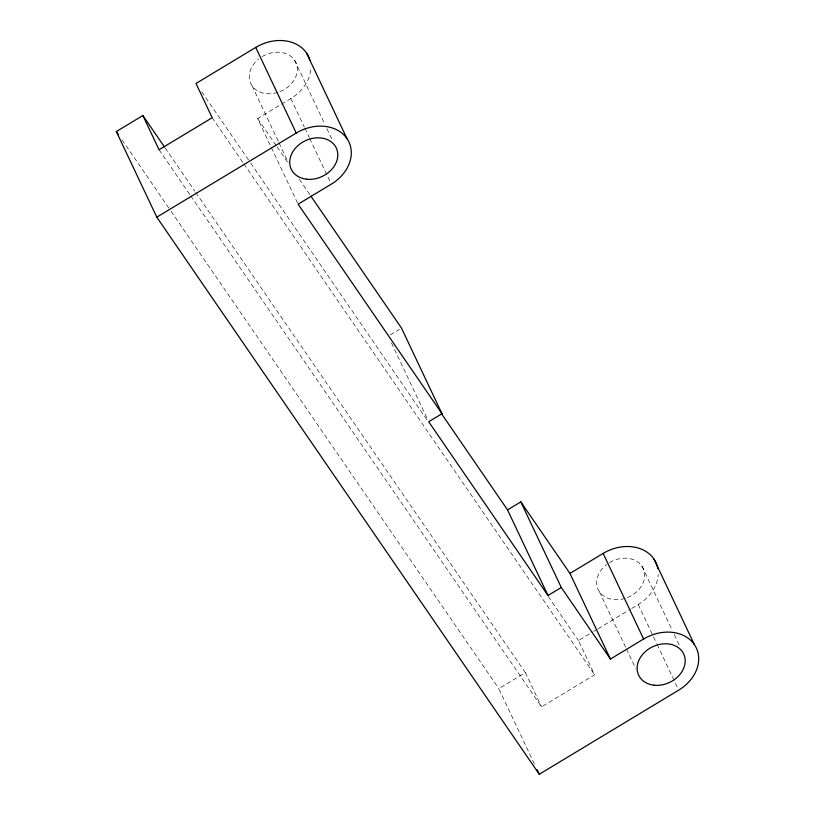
<?xml version="1.0" encoding="UTF-8"?>
<svg xmlns="http://www.w3.org/2000/svg" width="815" height="815" viewBox="0 0 815 815"><rect width="100%" height="100%" fill="white"/><g stroke="black" fill="none" stroke-linecap="round" stroke-linejoin="round"><path stroke-width="0.61" stroke-dasharray="4.08 3.06" d="M297.567 203.037L257.642 118.562L290.843 98.534A38.886 30.848 -25.3 0 0 310.821 68.419M390.273 334.894L399.472 329.341M534.416 763.981L498.8 688.644L525.359 672.62L195.457 192.116M190.761 195.926L541.547 706.86L594.665 674.82L578.477 640.57L592.607 632.053M593.687 631.391L596.947 629.425M598.037 628.773L630.627 609.111M631.717 608.448L638.237 604.516A38.886 30.848 -25.3 0 0 658.214 574.402M257.642 118.562L276.346 145.804M277.069 146.853L288.571 163.621M299.37 179.331L310.158 195.05M201.753 91.871L250.022 162.165M250.735 163.214L427.936 421.304M548.23 596.509L578.477 640.57M212.185 117.727L243.155 162.837M243.879 163.886L594.665 674.82M165.211 148.045L194.744 191.067M159.068 149.766L190.038 194.877M122.087 139.936L170.345 210.229M171.069 211.279L498.8 688.644M641.935 566.15L672.151 630.066M674.311 634.641L680.25 647.192M638.237 604.516L656.584 643.33M657.114 644.471L678.161 688.991M599.443 591.782L625.879 647.711M626.419 648.862L635.598 668.259M294.541 60.167L324.757 124.084M326.917 128.648L332.316 140.068M290.843 98.534L304.331 127.069M304.871 128.22L309.191 137.348M309.72 138.489L330.228 181.867M391.475 342.972L427.62 419.45M252.049 85.799L278.486 141.728M279.025 142.87L288.204 162.277M525.359 672.62L541.547 706.86M262.063 56.622A24.888 19.743 -25.3 0 1 295.825 62.409A24.888 19.743 -25.3 0 1 278.638 92.095M277.62 92.431A24.888 19.743 -25.3 0 1 251.366 84.709A24.888 19.743 -25.3 0 1 258.538 59.108M609.457 562.615A24.888 19.743 -25.3 0 1 643.218 568.391A24.888 19.743 -25.3 0 1 626.032 598.078M625.013 598.414A24.888 19.743 -25.3 0 1 598.546 590.315A24.888 19.743 -25.3 0 1 606.788 564.428"/><path stroke-width="1.22" d="M653.885 558.937L694.349 644.543A38.886 30.848 -25.3 0 1 678.701 690.132L539.275 774.25L156.786 217.157L116.321 131.551L142.88 115.526L164.487 146.995M309.904 60.249A38.886 30.848 -25.3 0 0 255.747 47.423L195.997 83.476L212.185 117.727L159.068 149.766L142.88 115.526M156.786 217.157L296.222 133.039A38.886 30.848 -25.3 0 1 346.956 138.56A38.886 30.848 -25.3 0 1 331.308 184.149L298.107 204.178L441.985 413.725L428.7 421.732L548.006 595.51L561.291 587.493L520.816 501.887L507.541 509.895L548.006 595.51M694.349 644.543A38.886 30.848 -25.3 0 0 643.616 639.021L610.415 659.05L569.95 573.434L603.141 553.416A38.886 30.848 -25.3 0 1 657.817 568.493M310.872 196.099L401.51 328.109L441.985 413.725M520.816 501.887L569.95 573.434M561.291 587.493L610.415 659.05M441.414 413.592L507.541 509.895M116.321 131.551L118.481 134.699M603.141 553.416L643.616 639.021M306.491 52.955L346.956 138.56M255.747 47.423L296.222 133.039M537.116 769.686L539.275 774.25M306.685 179.219A24.888 19.743 -25.3 0 0 337.196 150.449A24.888 19.743 -25.3 0 0 297.414 146.109A24.888 19.743 -25.3 0 0 306.685 179.219M654.078 685.201A24.888 19.743 -25.3 0 0 684.59 656.432A24.888 19.743 -25.3 0 0 644.808 652.092A24.888 19.743 -25.3 0 0 654.078 685.201"/></g></svg>
